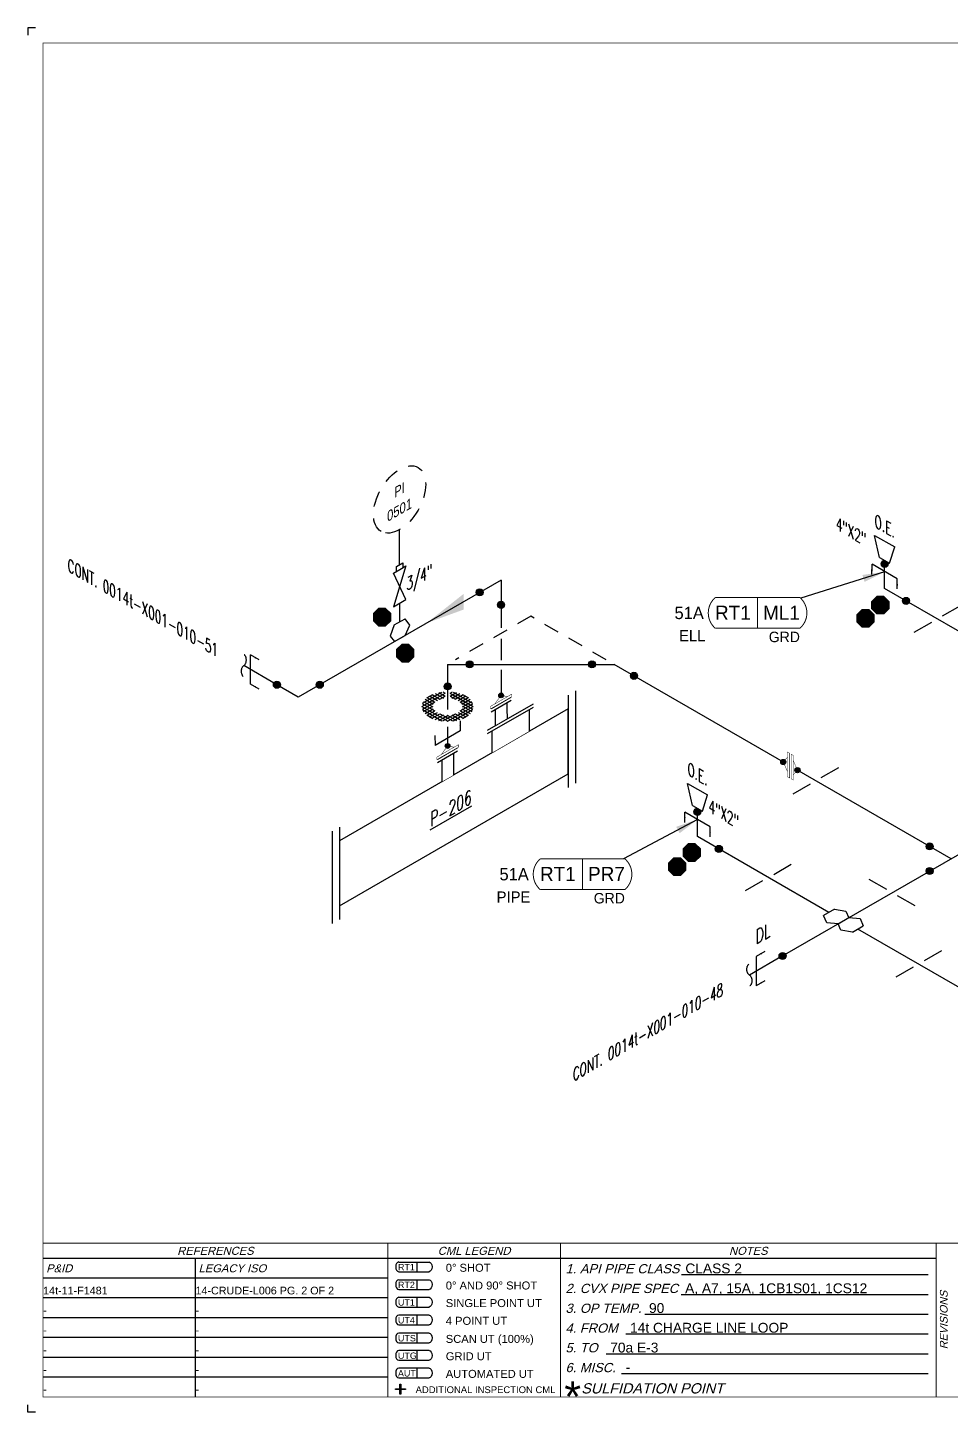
# Model space of a CAD drawing. Header units: inches. Extents: x 0 to 17.2, y 0 to 11.2.
# Drawn here: x 0 to 7.5, y 0 to 11.25 of the extents above; entities that cross this region are included whole.
import ezdxf
from ezdxf.enums import TextEntityAlignment as Align

# ---------------------------------------------------------------- set-up
doc = ezdxf.new("R2010")
doc.units = ezdxf.units.IN
doc.header["$MEASUREMENT"] = 0
doc.linetypes.add('HIDDEN2', pattern=[0.1875, 0.125, -0.0625])
for name, color, linetype in [('3', 1, 'Continuous'), ('BORDER', 3, 'Continuous'), ('BORDERTEXT', 7, 'Continuous'), ('COMP', 1, 'Continuous'), ('Continuation', 7, 'Continuous'), ('DL', 20, 'Continuous'), ('EQUIP', 131, 'Continuous'), ('FITTINGS', 4, 'Continuous'), ('FLOW', 1, 'Continuous'), ('PART_PCML', 7, 'Continuous'), ('PART_SelectedCML_RT', 132, 'Continuous'), ('PIPE-ANNO', 150, 'HIDDEN2'), ('TEXT', 7, 'Continuous'), ('UNAS.PIPE', 251, 'Continuous'), ('WELD POINTS', 41, 'Continuous'), ('Welds', 7, 'Continuous')]:
    doc.layers.add(name, color=color, linetype=linetype)
doc.layers.add('PIPE', color=7, linetype='Continuous', lineweight=30)
doc.styles.add('CMLPAS', font='')
doc.styles.add('FEASStandard', font='arial.ttf')
doc.styles.add('ISO30', font='simplex.shx', dxfattribs={"width": 0.85, "oblique": 30, "height": 0.075})
doc.styles.add('PART_Standard', font='romans', dxfattribs={"width": 0.8, "height": 0.09})
doc.styles.add('Richmond', font='arial.ttf')
doc.styles.add('SIMPLEX', font='ROMANS')
doc.styles.get("Standard").update_dxf_attribs({"font": 'arial.ttf'})
doc.styles.get('CMLPAS').set_extended_font_data('Cordia New')
doc.dimstyles.new('Richmond', dxfattribs={"dimtxt": 0.18, "dimasz": 0.18, "dimexe": 0.18, "dimexo": 0.0625, "dimgap": 0.09, "dimtad": 0, "dimtih": 1, "dimtoh": 1, "dimdec": 4, "dimzin": 0, "dimdsep": 46, "dimtxsty": 'Richmond', "dimcen": 0.09, "dimadec": 0, "dimazin": 0, "dimtfac": 1, "dimtdec": 4, "dimtofl": 0, "dimtmove": 0, "dimatfit": 3, "dimfxl": 1, "dimtolj": 1, "dimtzin": 0, "dimarcsym": 0})
doc.dimstyles.get("Standard").update_dxf_attribs({"dimtxt": 0.18, "dimasz": 0.18, "dimexe": 0.18, "dimexo": 0.0625, "dimgap": 0.09, "dimtad": 0, "dimtih": 1, "dimtoh": 1, "dimdec": 4, "dimzin": 0, "dimdsep": 46, "dimtxsty": 'Standard', "dimcen": 0.09, "dimadec": 0, "dimazin": 0, "dimtfac": 1, "dimtdec": 4, "dimtofl": 0, "dimtmove": 0, "dimatfit": 3, "dimfxl": 1, "dimtolj": 1, "dimtzin": 0, "dimarcsym": 0})

# ---------------------------------------------------------------- blocks, each defined once
blk = doc.blocks.new('Border')
h = blk.add_hatch(color=256)
h.dxf.hatch_style = 1
h.paths.add_polyline_path([(3.147, 0.317), (3.11, 0.317), (3.11, 0.31), (3.147, 0.31), (3.147, 0.273), (3.154, 0.273), (3.154, 0.31), (3.191, 0.31), (3.191, 0.317), (3.154, 0.317), (3.154, 0.354), (3.147, 0.354)])
blk.add_line((5.432, 1.244), (7.435, 1.244))
for points in [[(5.43, 1.083), (7.435, 1.083)], [(5.136, 0.922), (7.435, 0.922)], [(4.982, 0.762), (7.435, 0.762)], [(4.822, 0.601), (7.435, 0.601)], [(3.147, 0.317), (3.147, 0.354), (3.154, 0.354), (3.154, 0.317)], [(4.947, 0.44), (7.435, 0.44)], [(3.147, 0.31), (3.11, 0.31), (3.11, 0.317), (3.147, 0.317)], [(3.154, 0.31), (3.154, 0.273), (3.147, 0.273), (3.147, 0.31)], [(3.154, 0.317), (3.191, 0.317), (3.191, 0.31), (3.154, 0.31)]]:
    blk.add_lwpolyline(points)
at = {"layer": 'BORDER'}
for p, q in [((7.5, 1.375), (0.25, 1.375)), ((1.487, 0.25), (1.487, 1.375)), ((1.487, 1.214), (0.25, 1.214)), ((3.048, 1.214), (1.487, 1.214)), ((1.487, 1.054), (0.25, 1.054)), ((3.048, 1.054), (1.487, 1.054)), ((1.487, 0.893), (0.25, 0.893)), ((3.048, 0.893), (1.487, 0.893)), ((1.487, 0.732), (0.25, 0.732)), ((3.048, 0.732), (1.487, 0.732)), ((1.487, 0.571), (0.25, 0.571)), ((3.048, 0.571), (1.487, 0.571)), ((1.487, 0.411), (0.25, 0.411)), ((3.048, 0.411), (1.487, 0.411))]:
    blk.add_line(p, q, dxfattribs=at)
at = {"layer": 'BORDER', "const_width": 0.005}
blk.add_lwpolyline([(0.25, 0.25), (17.25, 0.25), (17.25, 11.25), (0.25, 11.25)], close=True, dxfattribs=at)
at = {"layer": 'BORDER', "const_width": 0.00833}
for points in [[(17.25, 1.5), (0.25, 1.5)], [(3.048, 0.25), (3.048, 1.5)], [(4.45, 0.25), (4.45, 1.5)], [(7.5, 0.25), (7.5, 1.5)]]:
    blk.add_lwpolyline(points, dxfattribs=at)
at = {"layer": 'BORDERTEXT', "color": 7, "linetype": 'Continuous'}
for p, q in [((3.137, 1.346), (3.383, 1.346)), ((3.137, 1.267), (3.383, 1.267)), ((3.137, 1.202), (3.383, 1.202)), ((3.137, 1.123), (3.383, 1.123))]:
    blk.add_line(p, q, dxfattribs=at)
at = {"layer": 'BORDERTEXT'}
for p, q in [((3.283, 1.346), (3.283, 1.267)), ((3.283, 1.202), (3.283, 1.123)), ((3.283, 1.059), (3.283, 0.98)), ((3.283, 1.059), (3.283, 0.98)), ((3.283, 0.915), (3.283, 0.836)), ((3.283, 0.915), (3.283, 0.836)), ((3.283, 0.768), (3.283, 0.689)), ((3.283, 0.768), (3.283, 0.689)), ((3.283, 0.626), (3.283, 0.548)), ((3.283, 0.626), (3.283, 0.548)), ((3.283, 0.483), (3.283, 0.405)), ((3.283, 0.483), (3.283, 0.405))]:
    blk.add_line(p, q, dxfattribs=at)
at = {"layer": 'BORDERTEXT', "color": 7}
for p, q in [((3.383, 1.059), (3.137, 1.059)), ((3.137, 0.98), (3.383, 0.98)), ((3.383, 0.915), (3.137, 0.915)), ((3.137, 0.836), (3.383, 0.836)), ((3.383, 0.768), (3.137, 0.768)), ((3.137, 0.689), (3.383, 0.689)), ((3.383, 0.626), (3.137, 0.626)), ((3.137, 0.548), (3.383, 0.548)), ((3.383, 0.483), (3.137, 0.483)), ((3.137, 0.405), (3.383, 0.405))]:
    blk.add_line(p, q, dxfattribs=at)
at = {"layer": 'BORDERTEXT'}
for centre in [(3.137, 1.307), (3.137, 1.163), (3.137, 1.02), (3.137, 0.876), (3.137, 0.729), (3.137, 0.587), (3.137, 0.444)]:
    blk.add_ellipse(centre, major_axis=(0, -0.0394), ratio=0.624439, start_param=3.141593, end_param=6.283185, dxfattribs=at)
at = {"layer": 'BORDERTEXT', "extrusion": (0, 0, -1)}
for centre in [(3.383, 1.307), (3.383, 1.163), (3.383, 1.02), (3.383, 0.876), (3.383, 0.729), (3.383, 0.587), (3.383, 0.444)]:
    blk.add_ellipse(centre, major_axis=(0, -0.0394), ratio=0.624439, start_param=3.141593, end_param=6.283185, dxfattribs=at)
at = {"layer": 'BORDERTEXT', "style": 'FEASStandard', "oblique": 15}
for s, p in [('REFERENCES', (1.649, 1.437)), ('CML LEGEND', (3.749, 1.437)), ('NOTES', (5.975, 1.437))]:
    blk.add_text(s, height=0.065, dxfattribs=at).set_placement(p, align=Align.MIDDLE)
for s, p in [('P&ID', (0.275, 1.295)), ('LEGACY ISO', (1.512, 1.295))]:
    blk.add_text(s, height=0.065, dxfattribs=at).set_placement(p, align=Align.MIDDLE_LEFT)
at = {"layer": 'BORDERTEXT', "style": 'FEASStandard'}
for s, height, p in [('RT1', 0.0518, (3.131, 1.279)), ('0%%D SHOT', 0.0648, (3.519, 1.267)), ('RT2', 0.0518, (3.131, 1.135)), ('0%%D AND 90%%D SHOT', 0.0648, (3.519, 1.123)), ('UT1', 0.0518, (3.131, 0.992)), ('SINGLE POINT UT', 0.0648, (3.519, 0.98)), ('4 POINT UT', 0.0648, (3.519, 0.836)), ('UT4', 0.0518, (3.131, 0.847)), ('UTS', 0.0518, (3.131, 0.701)), ('SCAN UT (100%%%)', 0.0648, (3.519, 0.689)), ('UTG', 0.0518, (3.131, 0.559)), ('GRID UT', 0.0648, (3.519, 0.548)), ('AUT', 0.0518, (3.131, 0.416)), ('AUTOMATED UT', 0.0648, (3.519, 0.405)), ('ADDITIONAL INSPECTION CML', 0.055, (3.274, 0.281))]:
    blk.add_text(s, height=height, dxfattribs=at).set_placement(p)
at = {"layer": 'BORDERTEXT', "style": 'FEASStandard', "oblique": 15}
for s, height, p in [('1. API PIPE CLASS', 0.075, (4.491, 1.254)), ('2. CVX PIPE SPEC', 0.075, (4.491, 1.094)), ('3. OP TEMP.', 0.075, (4.491, 0.933)), ('4. FROM ', 0.075, (4.491, 0.772)), ('5. TO ', 0.075, (4.491, 0.612)), ('6. MISC. ', 0.075, (4.491, 0.451)), ('SULFIDATION POINT', 0.08333, (4.619, 0.278))]:
    blk.add_text(s, height=height, dxfattribs=at).set_placement(p)
blk.add_text('REVISIONS', height=0.0625, rotation=90, dxfattribs=at).set_placement((7.562, 0.875), align=Align.MIDDLE)
at = {"layer": 'BORDERTEXT', "insert": (4.481, 0.378), "char_height": 0.25, "attachment_point": 1, "style": 'FEASStandard'}
blk.add_mtext('*', dxfattribs=at)
blk = doc.blocks.new('BORDER TEXT')
at = {"layer": 'BORDERTEXT'}
for tag, p, height, style in [('API_PIPE_CLASS', (5.464, 1.254), 0.08, 'Richmond'), ('MATERIAL1', (12.263, 1.211), 0.08, 'Richmond'), ('P&ID_#1', (0.25, 1.083), 0.0625, 'FEASStandard'), ('LINE_#1', (1.487, 1.083), 0.0625, 'FEASStandard'), ('CVX_PIPE_SPEC', (5.462, 1.093), 0.08, 'Richmond'), ('OP_TEMP', (5.169, 0.932), 0.08, 'Richmond'), ('MATERIAL2', (12.263, 1.04), 0.08, 'Richmond'), ('P&ID_#2', (0.25, 0.922), 0.0625, 'FEASStandard'), ('LINE_#2', (1.487, 0.922), 0.0625, 'FEASStandard'), ('MATERIAL3', (12.263, 0.868), 0.08, 'Richmond'), ('P&ID_#3', (0.25, 0.762), 0.0625, 'FEASStandard'), ('LINE_#3', (1.487, 0.762), 0.0625, 'FEASStandard'), ('FROM', (5.015, 0.772), 0.08, 'Richmond'), ('TO', (4.854, 0.611), 0.08, 'Richmond'), ('MATERIAL4', (12.263, 0.696), 0.08, 'Richmond'), ('P&ID_#4', (0.25, 0.601), 0.0625, 'FEASStandard'), ('LINE_#4', (1.487, 0.601), 0.0625, 'FEASStandard'), ('MATERIAL5', (12.263, 0.525), 0.08, 'Richmond'), ('P&ID_#5', (0.25, 0.44), 0.0625, 'FEASStandard'), ('LINE_#5', (1.487, 0.44), 0.0625, 'FEASStandard'), ('MISC', (4.979, 0.451), 0.08, 'Richmond'), ('INSULATION', (12.928, 0.414), 0.0625, 'FEASStandard'), ('P&ID_#6', (0.25, 0.28), 0.0625, 'FEASStandard'), ('LINE_#6', (1.487, 0.28), 0.0625, 'FEASStandard'), ('PWHT', (12.928, 0.281), 0.0625, 'FEASStandard')]:
    blk.add_attdef(tag, p, '', height=height, dxfattribs=dict(at, style=style))
at = {"layer": 'BORDERTEXT', "style": 'FEASStandard'}
for tag, p in [('DR.BY', (11.075, 0.562)), ('DR.BY_DATE', (11.95, 0.562)), ('CHK_BY', (11.075, 0.354)), ('CHK._BY_DATE', (11.95, 0.354))]:
    blk.add_attdef(tag, text='', height=0.1, dxfattribs=at).set_placement(p, align=Align.MIDDLE_CENTER)
at = {"layer": 'BORDERTEXT', "style": 'PART_Standard', "width": 0.8}
for tag, p in [('PLANT_NUMBER', (13.938, 0.384)), ('SYSTEM_NUMBER', (14.812, 0.384)), ('CIRCUIT_NUMBER', (15.688, 0.384)), ('SHEET_NUMBER', (16.5, 0.384)), ('REVISION', (17.062, 0.384))]:
    blk.add_attdef(tag, text='', height=0.15, dxfattribs=at).set_placement(p, align=Align.MIDDLE_CENTER)
blk = doc.blocks.new('2_WELD_SINGLE_00')
at = {"linetype": 'ByBlock', "lineweight": -2}
h = blk.add_hatch(color=0, dxfattribs=at)
edge = h.paths.add_edge_path()
edge.add_arc((0, 0), 0.0286, 0, 360)
at = {"color": 0, "linetype": 'ByBlock', "lineweight": -2}
blk.add_circle((0, 0), 0.0286, dxfattribs=at)
blk = doc.blocks.new('*U114')
at = {"layer": 'WELD POINTS', "rotation": 329.9999999999998}
blk.add_blockref('2_WELD_SINGLE_00', (-0.174, 0.1), dxfattribs=at)
at = {"layer": 'WELD POINTS'}
blk.add_blockref('2_WELD_SINGLE_00', (0, -0.201), dxfattribs=at)
blk = doc.blocks.new('2_REDUCER_THREAD_CONCENTRIC_30')
at = {"color": 0, "linetype": 'ByBlock', "lineweight": -2}
blk.add_wipeout([(0.068, 0.086), (-0.068, 0.055), (-0.068, -0.133), (0.068, -0.008)], dxfattribs=at)
for p, q in [((0.068, 0.086), (-0.068, 0.055)), ((-0.068, -0.133), (-0.068, 0.055)), ((0.068, -0.008), (0.068, 0.086)), ((0.068, -0.008), (-0.068, -0.133))]:
    blk.add_line(p, q, dxfattribs=at)
blk = doc.blocks.new('1_Text_330')
at = {"layer": 'TEXT', "style": 'PART_Standard', "oblique": 330, "width": 0.8}
blk.add_attdef('3/4"', (0, 0), '', height=0.09, rotation=330, dxfattribs=at)
blk = doc.blocks.new('4_SUPPORT_I-BEAM_30')
at = {"color": 0, "linetype": 'ByBlock', "lineweight": -2}
for p, q in [((-0.044, 0.025), (-0.186, 0.107)), ((0.186, -0.107), (0.044, -0.025))]:
    blk.add_line(p, q, dxfattribs=at)
blk = doc.blocks.new('*U117')
at = {"layer": 'WELD POINTS'}
for p, rotation in [((-0.174, -0.1), 300.0000000000003), ((0.174, -0.1), 149.9999999999998)]:
    blk.add_blockref('2_WELD_SINGLE_00', p, dxfattribs=dict(at, rotation=rotation))
blk = doc.blocks.new('O-let 2')
at = {"layer": 'FITTINGS', "linetype": 'ByBlock'}
for p, q in [((11.097, 20.379), (11.136, 20.431)), ((11.136, 20.295), (11.097, 20.379)), ((11.224, 20.38), (11.136, 20.431)), ((11.224, 20.38), (11.257, 20.291)), ((11.223, 20.245), (11.136, 20.295)), ((11.257, 20.291), (11.223, 20.245))]:
    blk.add_line(p, q, dxfattribs=at)
blk = doc.blocks.new('1_BREAK-PIPE_PIPE_00')
at = {"color": 0, "linetype": 'ByBlock', "lineweight": -2}
for centre, major_axis in [((0.03, -0.092), (0, 0.101)), ((-0.03, 0.092), (0, -0.101))]:
    blk.add_ellipse(centre, major_axis=major_axis, ratio=0.711978, start_param=0.427466, end_param=3.141593, dxfattribs=at)
blk = doc.blocks.new('1_Tilde_00')
at = {"layer": 'PIPE-ANNO', "xscale": -0.5000000000000001, "yscale": 0.5, "zscale": 0.5}
blk.add_blockref('1_BREAK-PIPE_PIPE_00', (0, 0), dxfattribs=at)
blk = doc.blocks.new('1_Cont_30')
at = {"layer": 'Continuation', "style": 'PART_Standard', "oblique": 30, "width": 0.8}
blk.add_attdef('CONT', (0, 0), '', height=0.09, rotation=30, dxfattribs=at)
blk = doc.blocks.new('*U116')
at = {"layer": 'WELD POINTS'}
for p, rotation in [((0.174, 0.1), 120.0000000000003), ((0.174, -0.1), 149.9999999999998)]:
    blk.add_blockref('2_WELD_SINGLE_00', p, dxfattribs=dict(at, rotation=rotation))
blk = doc.blocks.new('2_NOZZLE_FLANGE_EQUIPMENT_30')
blk.add_wipeout([(-0.176, -0.046), (-0.176, -0.156), (-0.023, -0.068), (-0.023, -0.107), (0, -0.094), (0, 0.094), (-0.023, 0.08), (-0.023, 0.041)])
at = {"color": 0, "linetype": 'ByBlock', "lineweight": -2}
for p, q in [((-0.023, 0.041), (-0.176, -0.046)), ((-0.023, -0.107), (-0.023, 0.08)), ((0, -0.094), (0, 0.094)), ((-0.023, -0.068), (-0.176, -0.156))]:
    blk.add_line(p, q, dxfattribs=at)
blk = doc.blocks.new('AM9A04')
at = {"linetype": 'Continuous', "const_width": 0.01}
blk.add_lwpolyline([(0, -0.289), (0, 0.289), (-0.05, 0.318), (-0.05, -0.26)], close=True, dxfattribs=at)
at = {"const_width": 0.01}
blk.add_lwpolyline([(-0.05, -0.144), (-0.15, 0.087), (-0.05, 0.202)], dxfattribs=at)
blk = doc.blocks.new('A09')
at = {"layer": 'Welds'}
h = blk.add_hatch(color=256, dxfattribs=at)
h.dxf.hatch_style = 1
h.paths.add_polyline_path([(-0.03, 0, 1), (0.03, 0, 1)])
blk.add_circle((0, 0), 0.03, dxfattribs=at)
blk = doc.blocks.new('*U81')
blk.add_wipeout([(0.052, -0.03), (0.017, -0.07), (0.017, -0.11), (0, -0.1), (0, 0.1), (0.017, 0.09), (0.017, 0.05)]).dxf.layer = 'COMP'
at = {"layer": '3', "xscale": 0.65, "yscale": 0.65, "zscale": 0.65}
blk.add_blockref('A09', (0.052, -0.03), dxfattribs=at)
at = {"layer": 'COMP', "xscale": 0.3466300616258731, "yscale": 0.3466300616258731, "zscale": 0.3466300616258731, "rotation": 180}
blk.add_blockref('AM9A04', (0, 0), dxfattribs=at)
blk = doc.blocks.new('6_PASS-THROUGH_GRATING_00')
at = {"layer": 'PIPE', "color": 0, "linetype": 'ByBlock', "lineweight": -2}
for p, q in [((-0.071, 0.114), (-0.021, 0.085)), ((-0.039, 0.119), (-0.021, 0.109)), ((0.021, 0.109), (0.039, 0.119)), ((0.021, 0.085), (0.071, 0.114)), ((-0.205, -0.021), (-0.103, 0.038)), ((-0.205, 0.023), (-0.103, -0.035)), ((-0.196, 0.042), (-0.121, -0.001)), ((-0.196, -0.04), (-0.121, 0.003)), ((-0.183, 0.059), (-0.116, 0.02)), ((-0.17, 0.07), (-0.12, 0.099)), ((-0.167, 0.073), (-0.103, 0.037)), ((-0.147, 0.086), (-0.083, 0.049)), ((-0.125, 0.097), (-0.062, 0.061)), ((-0.1, 0.107), (-0.033, 0.068)), ((-0.063, 0.06), (-0.021, 0.085)), ((0.021, 0.085), (0.063, 0.06)), ((0.033, 0.068), (0.1, 0.107)), ((0.062, 0.061), (0.125, 0.097)), ((0.085, 0.05), (0.147, 0.086)), ((0.085, 0.05), (0.147, 0.086)), ((0.103, 0.037), (0.167, 0.073)), ((0.103, 0.038), (0.205, -0.021)), ((0.103, -0.035), (0.205, 0.023)), ((0.116, 0.02), (0.183, 0.059)), ((0.12, 0.099), (0.17, 0.07)), ((0.121, -0.001), (0.196, 0.042)), ((0.121, 0.003), (0.196, -0.04)), ((-0.183, -0.057), (-0.116, -0.018)), ((-0.17, -0.068), (-0.12, -0.097)), ((-0.167, -0.071), (-0.103, -0.035)), ((0.103, -0.035), (0.167, -0.071)), ((0.116, -0.018), (0.183, -0.057)), ((0.12, -0.097), (0.17, -0.068))]:
    blk.add_line(p, q, dxfattribs=at)
at = {"color": 0, "linetype": 'ByBlock', "lineweight": -2}
blk.add_wipeout([(-0.039, -0.024), (0.039, -0.024), (0.039, -0.162), (-0.039, -0.162)], dxfattribs=at)
at = {"layer": 'PIPE', "color": 0, "linetype": 'ByBlock', "lineweight": -2}
for p, q in [((-0.203, 0.027), (-0.046, 0.118)), ((0.046, 0.118), (0.203, 0.027)), ((-0.208, 0.001), (-0.021, 0.109)), ((-0.208, 0.002), (0.001, -0.119)), ((-0.001, -0.119), (0.208, 0.002)), ((0.021, 0.109), (0.208, 0.001)), ((-0.203, -0.025), (-0.046, -0.116)), ((-0.147, -0.084), (-0.083, -0.047)), ((-0.125, -0.095), (-0.062, -0.059)), ((-0.1, -0.104), (-0.033, -0.066)), ((-0.071, -0.112), (0.004, -0.069)), ((-0.063, -0.058), (0.039, -0.117)), ((-0.039, -0.117), (0.063, -0.058)), ((-0.004, -0.069), (0.071, -0.112)), ((0.033, -0.066), (0.1, -0.104)), ((0.046, -0.116), (0.203, -0.025)), ((0.062, -0.059), (0.125, -0.095)), ((0.085, -0.048), (0.147, -0.084)), ((0.085, -0.048), (0.147, -0.084))]:
    blk.add_line(p, q, dxfattribs=at)
blk = doc.blocks.new('*U110')
blk.add_wipeout([(-0.023, 0.113), (-0.023, 0.073), (-0.058, 0.033), (-0.023, -0.047), (-0.023, -0.087), (0.022, -0.113), (0.022, -0.073), (0.057, -0.033), (0.022, 0.047), (0.022, 0.087)])
at = {"linetype": 'Continuous', "const_width": 0.003}
blk.add_lwpolyline([(0.005, -0.103), (0.022, -0.113), (0.022, 0.087), (0.005, 0.097)], close=True, dxfattribs=at)
at = {"const_width": 0.003}
blk.add_lwpolyline([(0.022, 0.047), (0.057, -0.033), (0.022, -0.073)], dxfattribs=at)
at = {"xscale": 0.3466300616258731, "yscale": 0.3466300616258731, "zscale": 0.3466300616258731}
blk.add_blockref('AM9A04', (-0.006, 0.003), dxfattribs=at)
at = {"layer": 'Welds', "xscale": 0.7, "yscale": 0.7, "zscale": 0.7}
for p in [(-0.058, 0.033), (0.057, -0.033)]:
    blk.add_blockref('A09', p, dxfattribs=at)
blk = doc.blocks.new('*U122')
at = {"layer": 'WELD POINTS'}
for p, rotation in [((0, 0.201), 180), ((0.174, -0.1), 149.9999999999993)]:
    blk.add_blockref('2_WELD_SINGLE_00', p, dxfattribs=dict(at, rotation=rotation))
blk = doc.blocks.new('DL_30')
at = {"layer": 'DL', "style": 'ISO30', "oblique": 30, "width": 0.85}
blk.add_text('DL', height=0.1, rotation=30, dxfattribs=at).set_placement((-0.21, 0.037))
blk = doc.blocks.new('*U126')
at = {"layer": 'WELD POINTS'}
for p, rotation in [((0, 0.201), 180.0000000000004), ((0.174, 0.1), 210.0000000000001)]:
    blk.add_blockref('2_WELD_SINGLE_00', p, dxfattribs=dict(at, rotation=rotation))
blk = doc.blocks.new('*U127')
at = {"layer": 'WELD POINTS'}
for p, rotation in [((-0.174, 0.1), 329.9999999999999), ((0.174, 0.1), 120.0000000000003)]:
    blk.add_blockref('2_WELD_SINGLE_00', p, dxfattribs=dict(at, rotation=rotation))
blk = doc.blocks.new('1_Cont_330')
at = {"layer": 'Continuation', "style": 'PART_Standard', "oblique": 330, "width": 0.8}
blk.add_attdef('CONT.', (0, 0), '', height=0.09, rotation=330, dxfattribs=at)
blk = doc.blocks.new('1_ARROW_FLOW_30')
at = {"color": 0, "linetype": 'ByBlock'}
blk.add_solid([(-0.15, -0.15), (0.15, 0.087), (-0.15, -0.023)], dxfattribs=at)
blk = doc.blocks.new('O-let 1')
at = {"layer": 'FITTINGS', "linetype": 'ByBlock'}
for p, q in [((-0.044, -0.025), (0.044, 0.025)), ((0.083, -0.026), (0.044, 0.025)), ((-0.044, -0.025), (-0.077, -0.115)), ((-0.043, -0.16), (0.044, -0.11)), ((0.044, -0.11), (0.083, -0.026)), ((-0.077, -0.115), (-0.043, -0.16))]:
    blk.add_line(p, q, dxfattribs=at)
blk = doc.blocks.new('Bleeder Valve 3')
at = {"layer": 'FITTINGS', "linetype": 'ByBlock'}
for p, q in [((0.051, 0.302), (-0.051, -0.03)), ((-0.051, 0.243), (0, 0.273)), ((0.051, 0.03), (-0.051, 0.243)), ((-0.026, 0.298), (0.025, 0.327)), ((-0.026, 0.258), (-0.026, 0.298)), ((0, 0.273), (0.051, 0.302)), ((0.025, 0.327), (0.025, 0.287)), ((-0.051, -0.03), (0.051, 0.03))]:
    blk.add_line(p, q, dxfattribs=at)
blk = doc.blocks.new('Bleeder 3')
at = {"layer": 'PIPE', "linetype": 'Continuous'}
blk.add_line((0, 0.135), (0, 0.288), dxfattribs=at)
for name, p in [('Bleeder Valve 3', (0, 0.288)), ('O-let 1', (0, 0.135))]:
    blk.add_blockref(name, p)
blk = doc.blocks.new('1_ID-BUBBLE_INSTRUMENT_30')
at = {"color": 0, "linetype": 'ByBlock', "lineweight": -2}
blk.add_ellipse((0, 0), major_axis=(-0.15, -0.26), ratio=0.57735, dxfattribs=at)
at = {"color": 0, "linetype": 'ByBlock', "lineweight": -2, "oblique": 30}
for tag, p in [('INST.TYPE', (-0.019, 0.067)), ('NUM', (-0.019, -0.094))]:
    blk.add_attdef(tag, text='', height=0.075, rotation=30, dxfattribs=at).set_placement(p, align=Align.MIDDLE_CENTER)
blk = doc.blocks.new('1_Text_30')
at = {"layer": 'TEXT', "style": 'PART_Standard', "oblique": 30, "width": 0.8}
blk.add_attdef('TEXT', (0, 0), '', height=0.09, rotation=30, dxfattribs=at)
blk = doc.blocks.new('PART_PCML')
blk.add_hatch(color=0).paths.add_polyline_path([(-0.07, -0.029), (-0.029, -0.07), (0.029, -0.07), (0.07, -0.029), (0.07, 0.029), (0.029, 0.07), (-0.029, 0.07), (-0.07, 0.029)])
at = {"color": 7, "const_width": 0.009}
blk.add_lwpolyline([(-0.07, 0.029), (-0.029, 0.07), (0.029, 0.07), (0.07, 0.029), (0.07, -0.029), (0.029, -0.07), (-0.029, -0.07), (-0.07, -0.029), (-0.07, 0.029), (-0.029, 0.07)], dxfattribs=at)
at = {"color": 18, "true_color": 0x000000}
blk.add_lwpolyline([(-0.029, 0.07), (-0.07, 0.029), (-0.07, -0.029), (-0.029, -0.07), (0.029, -0.07), (0.07, -0.029), (0.07, 0.029), (0.029, 0.07)], close=True, dxfattribs=at)
at = {"color": 7, "true_color": 0xffffff, "style": 'SIMPLEX', "width": 0.8, "flags": 1}
for tag, p in [('CIRCUIT', (-0.094, 0.089)), ('DM', (-0.053, -0.133)), ('TYPE', (-0.075, -0.204))]:
    blk.add_attdef(tag, p, '', height=0.0586, dxfattribs=at)
at = {"color": 7, "true_color": 0xffffff, "style": 'SIMPLEX', "width": 0.8}
blk.add_attdef('DMDISP', text='', height=0.0586, dxfattribs=at).set_placement((0, 0), align=Align.MIDDLE_CENTER)
blk = doc.blocks.new('CMLPAS')
at = {"const_width": 0.008}
blk.add_lwpolyline([(0.063, 0.125, 0.454441), (0.063, -0.125), (0.75, -0.125, 0.454441), (0.75, 0.125)], format="xyb", close=True, dxfattribs=at)
blk.add_lwpolyline([(0.406, -0.125), (0.406, 0.125)], dxfattribs=at)
at = {"style": 'CMLPAS', "flags": 1}
for tag, p in [('STATE', (0.75, 0.623)), ('DL', (0.75, 0.482)), ('CIRCUIT', (0.75, 0.341)), ('SUBSINTERVAL(MONTHS)', (-0.025, -0.335)), ('OLD_ID', (0.75, -0.337)), ('OLD_NDE', (0.75, -0.478)), ('OLD_ENTY', (0.741, -0.636)), ('SIZE', (0.747, -0.761)), ('SPEC', (0.747, -0.902)), ('JUSTIFY', (0.747, -1.043)), ('COMMENTS', (0.747, -1.185)), ('OLD_ASSET', (0.75, -1.326)), ('SCHED', (0.737, -1.469)), ('NOM_THICK', (0.752, -1.61)), ('CORR_ALLOW', (0.763, -1.745)), ('TML_STATUS', (0.772, -1.878)), ('FLOW_ORDER', (0.778, -2.13))]:
    blk.add_attdef(tag, text='', height=0.1, dxfattribs=at).set_placement(p, align=Align.MIDDLE_RIGHT)
at = {"style": 'CMLPAS'}
for tag, height, p in [('CHILD', 0.25, (0.75, 0.269)), ('###', 0.115, (0.75, 0.002)), ('ACCESS', 0.085, (0.75, -0.195))]:
    blk.add_attdef(tag, text='', height=height, dxfattribs=at).set_placement(p, align=Align.MIDDLE_RIGHT)
at = {"color": 152, "style": 'CMLPAS'}
for tag, height, p in [('SPECIAL', 0.085, (0.405, 0.19)), ('DM-TYPE', 0.1, (-0.03, 0)), ('COMP', 0.09, (-0.017, -0.185))]:
    blk.add_attdef(tag, text='', height=height, dxfattribs=at).set_placement(p, align=Align.MIDDLE_RIGHT)
at = {"style": 'CMLPAS'}
blk.add_attdef('NDE', text='', height=0.115, dxfattribs=at).set_placement((0.206, 0.002), align=Align.MIDDLE_CENTER)
blk = doc.blocks.new('*U125')
at = {"color": 20, "linetype": 'ByBlock', "ltscale": 0.7}
blk.add_line((0.054, 0.15), (0.054, -0.087), dxfattribs=at)
for points in [[(0.126, 0.191), (0.054, 0.15)], [(0.126, -0.046), (0.054, -0.087)]]:
    blk.add_leader(points, dimstyle='Richmond', override={"dimasz": 0.04, "dimgap": 0.09, "dimtad": 0}, dxfattribs=at)

msp = doc.modelspace()

# ---------------------------------------------------------------- linework, layer by layer
for p, q in [((0, 11.25), (0, 11.188)), ((0.062, 11.25), (0, 11.25)), ((0, 0), (0, 0.062)), ((0.062, 0), (0, 0))]:
    msp.add_line(p, q)
at = {"layer": 'EQUIP'}
for p, q in [((4.446, 5.862), (4.446, 5.111)), ((4.388, 5.828), (4.388, 5.077)), ((4.388, 5.188), (4.388, 5.717)), ((2.53, 4.116), (4.388, 5.188)), ((2.53, 4.755), (2.53, 4.005)), ((2.472, 4.722), (2.472, 3.971)), ((2.53, 4.682), (2.53, 4.153))]:
    msp.add_line(p, q, dxfattribs=at)
at = {"layer": 'PIPE'}
for p, q in [((6.957, 6.693), (6.957, 6.894)), ((3.843, 6.762), (3.843, 6.373)), ((9.127, 5.44), (6.957, 6.693)), ((6.128, 3.708), (11.089, 6.573)), ((3.843, 6.284), (3.843, 6.112)), ((3.409, 6.077), (4.761, 6.077)), ((3.409, 6.077), (3.409, 5.414)), ((7.496, 4.498), (4.761, 6.077)), ((2.197, 5.811), (2.023, 5.912)), ((5.437, 4.678), (5.437, 4.879)), ((6.505, 4.062), (5.437, 4.678)), ((7.808, 3.309), (6.74, 3.926))]:
    msp.add_line(p, q, dxfattribs=at)
at = {"layer": 'PIPE-ANNO', "linetype": 'ByBlock'}
msp.add_line((3.019, 6.887), (3.019, 7.172), dxfattribs=at)
at = {"layer": 'PIPE-ANNO'}
for p, q in [((4.085, 6.468), (3.472, 6.114)), ((4.697, 6.114), (4.085, 6.468))]:
    msp.add_line(p, q, dxfattribs=at)
at = {"layer": 'UNAS.PIPE'}
for p, q in [((2.023, 5.912), (1.754, 6.067)), ((6.128, 3.708), (5.859, 3.553))]:
    msp.add_line(p, q, dxfattribs=at)

# ---------------------------------------------------------------- block references
at = {"xscale": -1}
msp.add_blockref('1_Tilde_00', (1.754, 6.067), dxfattribs=at)
msp.add_blockref('DL_30', (6.12, 3.763))
at = {"rotation": 180}
msp.add_blockref('1_Tilde_00', (5.859, 3.553), dxfattribs=at)
at = {"layer": 'BORDERTEXT'}
ref = msp.add_blockref('BORDER TEXT', (-0.125, -0.125), dxfattribs=at)
ref.add_attrib('MISC', '-', (4.854, 0.326), dxfattribs={"height": 0.08, "style": 'Richmond'})
ref.add_attrib('TO', '70a E-3', (4.729, 0.486), dxfattribs={"height": 0.08, "style": 'Richmond'})
ref.add_attrib('FROM', '14t CHARGE LINE LOOP', (4.89, 0.647), dxfattribs={"height": 0.08, "style": 'Richmond'})
ref.add_attrib('OP_TEMP', '90', (5.044, 0.807), dxfattribs={"height": 0.08, "style": 'Richmond'})
ref.add_attrib('CVX_PIPE_SPEC', 'A, A7, 15A, 1CB1S01, 1CS12', (5.337, 0.968), dxfattribs={"height": 0.08, "style": 'Richmond'})
ref.add_attrib('API_PIPE_CLASS', 'CLASS 2', (5.339, 1.129), dxfattribs={"height": 0.08, "style": 'Richmond'})
ref.add_attrib('LINE_#6', '-', (1.362, 0.155), dxfattribs={"height": 0.0625, "style": 'FEASStandard'})
ref.add_attrib('LINE_#5', '-', (1.362, 0.315), dxfattribs={"height": 0.0625, "style": 'FEASStandard'})
ref.add_attrib('LINE_#4', '-', (1.362, 0.476), dxfattribs={"height": 0.0625, "style": 'FEASStandard'})
ref.add_attrib('LINE_#3', '-', (1.362, 0.637), dxfattribs={"height": 0.0625, "style": 'FEASStandard'})
ref.add_attrib('LINE_#2', '-', (1.362, 0.797), dxfattribs={"height": 0.0625, "style": 'FEASStandard'})
ref.add_attrib('LINE_#1', '14-CRUDE-L006 PG. 2 OF 2', (1.362, 0.958), dxfattribs={"height": 0.0625, "style": 'FEASStandard'})
ref.add_attrib('P&ID_#6', '-', (0.125, 0.155), dxfattribs={"height": 0.0625, "style": 'FEASStandard'})
ref.add_attrib('P&ID_#5', '-', (0.125, 0.315), dxfattribs={"height": 0.0625, "style": 'FEASStandard'})
ref.add_attrib('P&ID_#4', '-', (0.125, 0.476), dxfattribs={"height": 0.0625, "style": 'FEASStandard'})
ref.add_attrib('P&ID_#3', '-', (0.125, 0.637), dxfattribs={"height": 0.0625, "style": 'FEASStandard'})
ref.add_attrib('P&ID_#2', '-', (0.125, 0.797), dxfattribs={"height": 0.0625, "style": 'FEASStandard'})
ref.add_attrib('P&ID_#1', '14t-11-F1481', (0.125, 0.958), dxfattribs={"height": 0.0625, "style": 'FEASStandard'})
at = {"layer": 'Continuation'}
for name, p, values in [('1_Cont_330', (0.323, 6.837), {'CONT.': 'CONT. 0014t-X001-010-51'}), ('1_Cont_30', (4.425, 2.686), {'CONT': 'CONT. 0014t-X001-010-48'})]:
    msp.add_blockref(name, p, dxfattribs=at).add_auto_attribs(values)
at = {"layer": 'DL', "xscale": -1, "rotation": 180}
msp.add_blockref('*U125', (1.754, 6.067), dxfattribs=at)
at = {"layer": 'DL'}
msp.add_blockref('*U125', (5.859, 3.553), dxfattribs=at)
at = {"layer": 'FITTINGS'}
msp.add_blockref('Bleeder 3', (3.02, 6.287), dxfattribs=at)
at = {"layer": 'FITTINGS', "xscale": -1}
for p in [(7.384, 6.446), (6.013, 4.346)]:
    msp.add_blockref('4_SUPPORT_I-BEAM_30', p, dxfattribs=at)
for name, p, rotation in [('2_NOZZLE_FLANGE_EQUIPMENT_30', (3.843, 5.765), 300.0000000000001), ('4_SUPPORT_I-BEAM_30', (7.018, 4.222), 120), ('4_SUPPORT_I-BEAM_30', (7.233, 3.642), 180)]:
    msp.add_blockref(name, p, dxfattribs=dict(at, rotation=rotation))
at = {"layer": 'FITTINGS'}
for p, rotation in [((18.587, -15.823), 59.99999999999999), ((-5.342, 23.811), 239.9999999999999)]:
    msp.add_blockref('O-let 2', p, dxfattribs=dict(at, rotation=rotation))
at = {"layer": 'FLOW', "xscale": -1, "yscale": -1}
msp.add_blockref('1_ARROW_FLOW_30', (3.388, 6.499), dxfattribs=at)
at = {"layer": 'PART_PCML', "color": 13}
for p in [(2.877, 6.461), (6.801, 6.451), (3.065, 6.168), (5.273, 4.433)]:
    msp.add_blockref('PART_PCML', p, dxfattribs=at).add_auto_attribs({'DMDISP': '85A'})
at = {"layer": 'PART_PCML', "color": 96}
for p in [(6.922, 6.559), (5.391, 4.548)]:
    msp.add_blockref('PART_PCML', p, dxfattribs=at).add_auto_attribs({'DMDISP': '51A'})
at = {"layer": 'PART_SelectedCML_RT'}
for p, values in [((5.519, 6.495), {'###': 'ML1', 'NDE': 'RT1', 'DM-TYPE': '51A', 'COMP': 'ELL', 'ACCESS': 'GRD'}), ((4.098, 4.372), {'###': 'PR7', 'NDE': 'RT1', 'DM-TYPE': '51A', 'COMP': 'PIPE', 'ACCESS': 'GRD'})]:
    msp.add_blockref('CMLPAS', p, dxfattribs=at).add_auto_attribs(values)
at = {"layer": 'PIPE-ANNO'}
msp.add_blockref('1_ID-BUBBLE_INSTRUMENT_30', (3.019, 7.417), dxfattribs=at).add_auto_attribs({'INST.TYPE': 'PI', 'NUM': '0501'})
at = {"layer": 'TEXT'}
msp.add_blockref('1_Text_30', (3.075, 6.673), dxfattribs=at).add_auto_attribs({'TEXT': '3/4"'})
at = {"layer": 'WELD POINTS'}
for name, p in [('*U122', (6.957, 6.693)), ('2_WELD_SINGLE_00', (4.922, 5.984)), ('*U127', (2.197, 5.811))]:
    msp.add_blockref(name, p, dxfattribs=at)
for name, p, rotation in [('*U126', (3.843, 6.762), 180), ('2_WELD_SINGLE_00', (3.588, 6.077), 29.99999999999993), ('2_WELD_SINGLE_00', (4.581, 6.077), 209.9999999999999), ('2_WELD_SINGLE_00', (3.409, 5.898), 299.9999999999999), ('*U114', (5.437, 4.678), 180), ('*U117', (7.496, 4.498), 180), ('*U116', (7.496, 4.498), 180), ('2_WELD_SINGLE_00', (6.128, 3.708), 180)]:
    msp.add_blockref(name, p, dxfattribs=dict(at, rotation=rotation))

# ---------------------------------------------------------------- texts
at = {"layer": 'PIPE-ANNO', "style": 'ISO30', "oblique": 30, "width": 0.85}
msp.add_text('%%UP-206', height=0.1, rotation=30, dxfattribs=at).set_placement((3.268, 4.755))

# ---------------------------------------------------------------- leaders
at = {"layer": 'PART_SelectedCML_RT'}
for points in [[(6.957, 6.829), (6.276, 6.615)], [(5.438, 4.816), (4.836, 4.497)]]:
    msp.add_leader(points, dimstyle='Standard', dxfattribs=at)

# ---------------------------------------------------------------- next in the draw order: linework, layer by layer
at = {"layer": 'EQUIP'}
msp.add_line((4.388, 5.717), (2.53, 4.644), dxfattribs=at)
at = {"layer": 'PIPE'}
msp.add_line((3.843, 6.032), (3.843, 5.825), dxfattribs=at)

# ---------------------------------------------------------------- next in the draw order: block references
at = {"layer": 'BORDER'}
msp.add_blockref('Border', (-0.125, -0.125), dxfattribs=at)

# ---------------------------------------------------------------- next in the draw order: block references
at = {"layer": 'COMP'}
msp.add_blockref('*U110', (6.192, 5.251), dxfattribs=at)
at = {"layer": 'FITTINGS', "xscale": -1, "yscale": -1, "rotation": 60.00000000000002}
for p in [(6.957, 7), (5.437, 4.985)]:
    msp.add_blockref('2_REDUCER_THREAD_CONCENTRIC_30', p, dxfattribs=at)
at = {"layer": 'FITTINGS', "xscale": -1, "rotation": 300.0000000000001}
msp.add_blockref('2_NOZZLE_FLANGE_EQUIPMENT_30', (3.409, 5.354), dxfattribs=at)
at = {"layer": 'PIPE'}
msp.add_blockref('6_PASS-THROUGH_GRATING_00', (3.409, 5.734), dxfattribs=at)

# ---------------------------------------------------------------- next in the draw order: wipeouts: each hides what was drawn before it
msp.add_wipeout([(4.072, 5.535), (3.767, 5.358), (3.767, 5.534), (3.733, 5.515), (3.733, 5.542), (4.106, 5.757), (4.106, 5.73), (4.072, 5.71)]).dxf.layer = 'FITTINGS'

# ---------------------------------------------------------------- next in the draw order: linework, layer by layer
at = {"layer": 'FITTINGS', "linetype": 'ByBlock', "lineweight": -2}
for p, q in [((3.733, 5.542), (4.106, 5.757)), ((3.733, 5.515), (4.106, 5.73)), ((4.072, 5.71), (4.072, 5.535)), ((3.767, 5.534), (3.767, 5.358))]:
    msp.add_line(p, q, dxfattribs=at)

# ---------------------------------------------------------------- next in the draw order: block references
at = {"layer": 'COMP', "ltscale": 0.65, "rotation": 119.9999999999999}
msp.add_blockref('*U81', (3.409, 5.354), dxfattribs=at)
at = {"layer": 'DL'}
for p, rotation in [((6.957, 6.894), 239.9999999999999), ((5.437, 4.879), 240)]:
    msp.add_blockref('*U125', p, dxfattribs=dict(at, rotation=rotation))
at = {"layer": 'FITTINGS', "xscale": -1}
msp.add_blockref('4_SUPPORT_I-BEAM_30', (6.399, 5.132), dxfattribs=at)
at = {"layer": 'TEXT'}
for p, values in [((6.56, 7.176), {'3/4"': '4"X2"'}), ((6.876, 7.196), {'3/4"': 'O.E.'}), ((5.356, 5.182), {'3/4"': 'O.E.'}), ((5.527, 4.881), {'3/4"': '4"X2"'})]:
    msp.add_blockref('1_Text_330', p, dxfattribs=at).add_auto_attribs(values)

# ---------------------------------------------------------------- next in the draw order: block references
at = {"layer": 'COMP', "ltscale": 0.65, "rotation": 119.9999999999999}
msp.add_blockref('*U81', (3.843, 5.765), dxfattribs=at)
at = {"layer": 'DL', "xscale": -1, "rotation": 300.0000000000001}
msp.add_blockref('*U125', (3.409, 5.414), dxfattribs=at)

# ---------------------------------------------------------------- next in the draw order: linework, layer by layer
at = {"layer": 'PIPE'}
msp.add_line((3.843, 6.762), (2.197, 5.811), dxfattribs=at)

doc.saveas('drawing.dxf')
